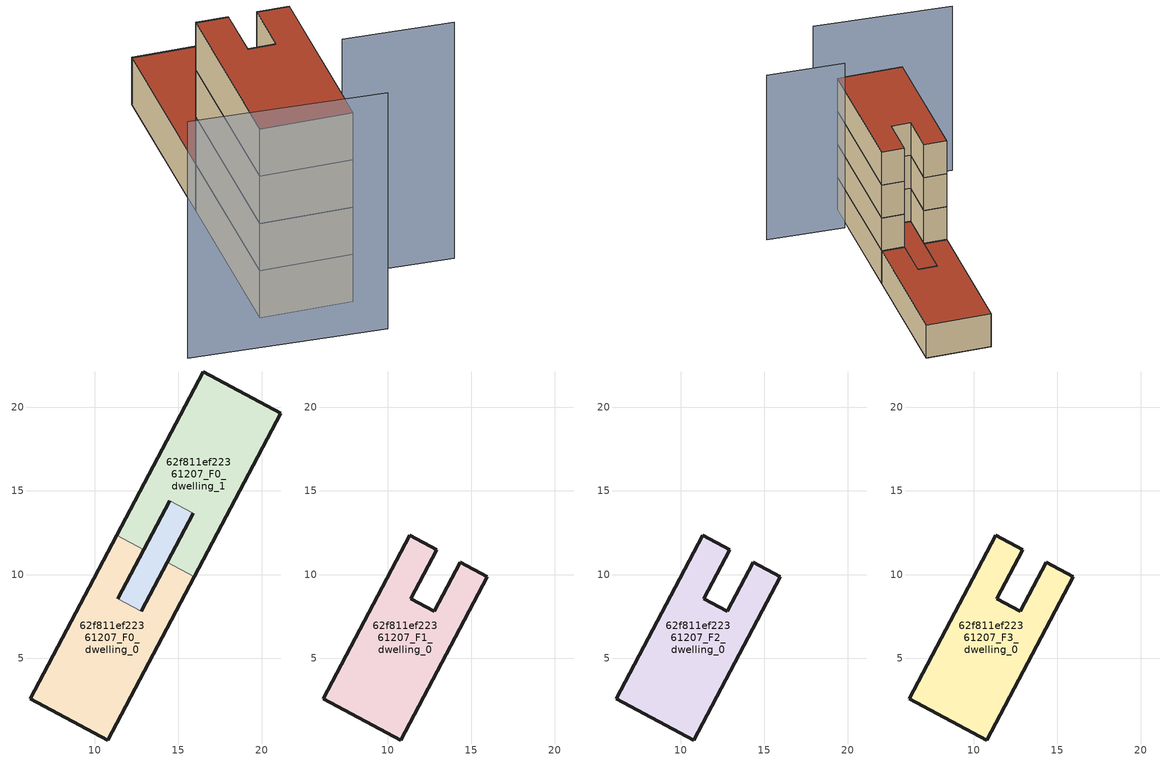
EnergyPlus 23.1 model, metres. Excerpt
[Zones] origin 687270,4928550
62f811ef22361207_F0_dwelling_0
 floor ground (EU_floor_Construction): 10.79,0.12 15.96,9.88 14.34,10.74 12.79,7.82 11.4,8.55 12.95,11.48 11.32,12.34 6.15,2.58 z0
 wall outside (EU_wall_Construction): 12.95,11.48 11.4,8.55 / 12.79,7.82 14.34,10.74 / 15.96,9.88 10.79,0.12 6.15,2.58 11.32,12.34 z0:3
 wall to 62f811ef22361207_F0_circulation (EU_wall_Construction): 11.4,8.55 12.79,7.81 z0:3
 wall to 62f811ef22361207_F0_dwelling_1 (EU_wall_Construction): 14.34,10.74 15.96,9.88 / 11.32,12.34 12.95,11.48 z0:3
62f811ef22361207_F0_dwelling_1
 floor ground (EU_floor_Construction): 15.96,9.88 21.13,19.65 16.49,22.1 11.32,12.34 12.95,11.48 14.5,14.41 15.89,13.67 14.34,10.74 z0
 wall outside (EU_wall_Construction): 14.34,10.74 15.89,13.67 / 14.5,14.41 12.95,11.48 / 11.32,12.34 16.49,22.1 21.13,19.65 15.96,9.88 z0:3
 wall to 62f811ef22361207_F0_circulation (EU_wall_Construction): 15.89,13.67 14.5,14.41 z0:3
 roof outside (EU_roof_Construction): 21.13,19.65 15.96,9.88 14.34,10.74 15.89,13.67 14.5,14.41 12.95,11.48 11.32,12.34 16.49,22.1 z3
62f811ef22361207_F0_circulation
 floor ground (EU_floor_Construction): 12.79,7.82 15.89,13.67 14.5,14.41 11.4,8.55 z0
 wall outside (EU_wall_Construction): 11.4,8.55 14.5,14.41 / 15.89,13.67 12.79,7.82 z0:3
 roof outside (EU_roof_Construction): 15.89,13.67 12.79,7.82 11.4,8.55 14.5,14.41 z3
62f811ef22361207_F1_dwelling_0
 floor to 62f811ef22361207_F0_dwelling_0 (EU_floor_Construction): 10.79,0.12 15.96,9.88 14.34,10.74 12.79,7.82 11.4,8.55 12.95,11.48 11.32,12.34 6.15,2.58 z3
 wall outside (EU_wall_Construction): 12.95,11.48 11.4,8.55 12.79,7.82 14.34,10.74 15.96,9.88 10.79,0.12 6.15,2.58 11.32,12.34 12.95,11.48 z3:6
62f811ef22361207_F2_dwelling_0
 floor to 62f811ef22361207_F1_dwelling_0 (EU_floor_Construction): 10.79,0.12 15.96,9.88 14.34,10.74 12.79,7.82 11.4,8.55 12.95,11.48 11.32,12.34 6.15,2.58 z6
 wall outside (EU_wall_Construction): 12.95,11.48 11.4,8.55 12.79,7.82 14.34,10.74 15.96,9.88 10.79,0.12 6.15,2.58 11.32,12.34 12.95,11.48 z6:9
62f811ef22361207_F3_dwelling_0
 floor to 62f811ef22361207_F2_dwelling_0 (EU_floor_Construction): 10.79,0.12 15.96,9.88 14.34,10.74 12.79,7.82 11.4,8.55 12.95,11.48 11.32,12.34 6.15,2.58 z9
 wall outside (EU_wall_Construction): 12.95,11.48 11.4,8.55 12.79,7.82 14.34,10.74 15.96,9.88 10.79,0.12 6.15,2.58 11.32,12.34 12.95,11.48 z9:12
 roof outside (EU_roof_Construction): 14.34,10.74 15.96,9.88 10.79,0.12 6.15,2.58 11.32,12.34 12.95,11.48 11.4,8.55 12.79,7.82 z12
shading: 12.24,2.34 17.6,-0.79 / 0.66,2.61 10.16,-3.05 z0:15
[Building]
EU S2 Campaign: North Axis=0; Terrain=City; Solar Distribution=FullExterior
[Site:Location]
Bologna: Latitude=44.5; Longitude=11.25; Time Zone=1; Elevation=37
[SizingPeriod:WeatherFileDays]
AnnualSizingPeriod: Begin Month=1; Begin Day of Month=1; End Month=12; End Day of Month=31; Day of Week for Start Day=Monday; Use Weather File Daylight Saving Period=No; Use Weather File Rain and Snow Indicators=No
[MATERIAL]
EU_InternalMass_Material: Roughness=MediumRough; Thickness=0.1; Conductivity=1; Density=1800; Specific Heat=900; Thermal Absorptance=0.9; Solar Absorptance=0.7; Visible Absorptance=0.7
[MATERIAL:NOMASS] Roughness=MediumRough; Thermal Absorptance=0.9; Solar Absorptance=0.7; Visible Absorptance=0.7
Name | Thermal Resistance
EU_wall_NoMass | 0.937881
EU_roof_NoMass | 0.548572
EU_floor_NoMass | 0.71348
[CONSTRUCTION]
EU_wall_Construction: EU_wall_NoMass
EU_roof_Construction: EU_roof_NoMass
EU_floor_Construction: EU_floor_NoMass
EU_InternalMass_Construction: EU_InternalMass_Material
[ZONE] Type=1; Multiplier=1; Ceiling Height=autocalculate; Floor Area=autocalculate; Part of Total Floor Area=Yes
Name | Volume
62f811ef22361207_F0_dwelling_0 | 158.298
62f811ef22361207_F1_dwelling_0; 62f811ef22361207_F2_dwelling_0; 62f811ef22361207_F3_dwelling_0 | 158.297
62f811ef22361207_F0_dwelling_1 | 158.28
62f811ef22361207_F0_circulation | 31.3022
[INTERNALMASS] Construction=EU_InternalMass_Construction
Name | Zone or ZoneList | Surface Area
62f811ef22361207_F0_dwelling_0_EU_InternalMass | 62f811ef22361207_F0_dwelling_0 | 52.765
62f811ef22361207_F0_dwelling_1_EU_InternalMass | 62f811ef22361207_F0_dwelling_1 | 52.765
62f811ef22361207_F1_dwelling_0_EU_InternalMass | 62f811ef22361207_F1_dwelling_0 | 115.799
62f811ef22361207_F2_dwelling_0_EU_InternalMass | 62f811ef22361207_F2_dwelling_0 | 115.799
62f811ef22361207_F3_dwelling_0_EU_InternalMass | 62f811ef22361207_F3_dwelling_0 | 115.799
[OTHEREQUIPMENT] Fuel Type=Electricity; Design Level Calculation Method=Watts/Area; Power per Zone Floor Area=1; Fraction Latent=0; Fraction Radiant=0; Fraction Lost=0; Carbon Dioxide Generation Rate=0; EndUse Subcategory=EU_Step8_InternalGains
Name | Zone or ZoneList or Space or SpaceList | Schedule
EU_Step8_InternalGain_62f811ef22361207_F0_dwelling_0_f000 | 62f811ef22361207_F0_dwelling_0 | EU_Step8_GainSchedule_62f811ef22361207_F0_dwelling_0_f000
EU_Step8_InternalGain_62f811ef22361207_F0_dwelling_1_f000 | 62f811ef22361207_F0_dwelling_1 | EU_Step8_GainSchedule_62f811ef22361207_F0_dwelling_1_f000
EU_Step8_InternalGain_62f811ef22361207_F1_dwelling_0_f000 | 62f811ef22361207_F1_dwelling_0 | EU_Step8_GainSchedule_62f811ef22361207_F1_dwelling_0_f000
EU_Step8_InternalGain_62f811ef22361207_F2_dwelling_0_f000 | 62f811ef22361207_F2_dwelling_0 | EU_Step8_GainSchedule_62f811ef22361207_F2_dwelling_0_f000
EU_Step8_InternalGain_62f811ef22361207_F3_dwelling_0_f000 | 62f811ef22361207_F3_dwelling_0 | EU_Step8_GainSchedule_62f811ef22361207_F3_dwelling_0_f000
[ZONEINFILTRATION:DESIGNFLOWRATE]
EU_Circulation_Infiltration_62f811ef22361207_F0_circulation: Zone or ZoneList or Space or SpaceList=62f811ef22361207_F0_circulation; Schedule=EU_AlwaysOn; Design Flow Rate Calculation Method=Flow/Area; Flow Rate per Floor Area=0.0005; Constant Term Coefficient=1; Temperature Term Coefficient=0; Velocity Term Coefficient=0; Velocity Squared Term Coefficient=0
[ZONEVENTILATION:DESIGNFLOWRATE] Schedule=EU_AlwaysOn; Design Flow Rate Calculation Method=AirChanges/Hour; Air Changes per Hour=0.687892; Ventilation Type=Natural; Fan Pressure Rise=0; Fan Total Efficiency=1; Constant Term Coefficient=1; Temperature Term Coefficient=0; Velocity Term Coefficient=0; Velocity Squared Term Coefficient=0; Minimum Indoor Temperature=-100; Maximum Indoor Temperature=100; Delta Temperature=-100; Minimum Outdoor Temperature=-100; Maximum Outdoor Temperature=100; Maximum Wind Speed=40
Name | Zone or ZoneList or Space or SpaceList
EU_ConstantAir_62f811ef22361207_F0_dwelling_0 | 62f811ef22361207_F0_dwelling_0
EU_ConstantAir_62f811ef22361207_F0_dwelling_1 | 62f811ef22361207_F0_dwelling_1
EU_ConstantAir_62f811ef22361207_F1_dwelling_0 | 62f811ef22361207_F1_dwelling_0
EU_ConstantAir_62f811ef22361207_F2_dwelling_0 | 62f811ef22361207_F2_dwelling_0
EU_ConstantAir_62f811ef22361207_F3_dwelling_0 | 62f811ef22361207_F3_dwelling_0
[HVACTEMPLATE:THERMOSTAT] Constant Heating Setpoint=20; Constant Cooling Setpoint=50
EU_HeatOnly_62f811ef22361207_F0_dwelling_0; EU_HeatOnly_62f811ef22361207_F0_dwelling_1; EU_HeatOnly_62f811ef22361207_F1_dwelling_0; EU_HeatOnly_62f811ef22361207_F2_dwelling_0; EU_HeatOnly_62f811ef22361207_F3_dwelling_0
[HVACTEMPLATE:ZONE:IDEALLOADSAIRSYSTEM] System Availability Schedule=EU_AlwaysOn; Maximum Heating Supply Air Temperature=50; Minimum Cooling Supply Air Temperature=13; Maximum Heating Supply Air Humidity Ratio=0.0156; Minimum Cooling Supply Air Humidity Ratio=0.0077; Heating Limit=NoLimit; Cooling Limit=NoLimit; Heating Availability Schedule=EU_AlwaysOn; Cooling Availability Schedule=EU_CoolingOff; Dehumidification Control Type=ConstantSensibleHeatRatio; Cooling Sensible Heat Ratio=0.7; Dehumidification Setpoint=60; Humidification Control Type=None; Humidification Setpoint=30; Outdoor Air Method=None; Outdoor Air Flow Rate per Person=0.00944; Outdoor Air Flow Rate per Zone Floor Area=0; Outdoor Air Flow Rate per Zone=0; Demand Controlled Ventilation Type=None; Outdoor Air Economizer Type=NoEconomizer; Heat Recovery Type=None; Sensible Heat Recovery Effectiveness=0.7; Latent Heat Recovery Effectiveness=0.65
Name | Template Thermostat
62f811ef22361207_F0_dwelling_0 | EU_HeatOnly_62f811ef22361207_F0_dwelling_0
62f811ef22361207_F0_dwelling_1 | EU_HeatOnly_62f811ef22361207_F0_dwelling_1
62f811ef22361207_F1_dwelling_0 | EU_HeatOnly_62f811ef22361207_F1_dwelling_0
62f811ef22361207_F2_dwelling_0 | EU_HeatOnly_62f811ef22361207_F2_dwelling_0
62f811ef22361207_F3_dwelling_0 | EU_HeatOnly_62f811ef22361207_F3_dwelling_0
[SIZING:ZONE] Zone Cooling Design Supply Air Temperature Input Method=SupplyAirTemperature; Zone Cooling Design Supply Air Temperature=13; Zone Heating Design Supply Air Temperature Input Method=SupplyAirTemperature; Zone Heating Design Supply Air Temperature=50; Zone Cooling Design Supply Air Humidity Ratio=0.008; Zone Heating Design Supply Air Humidity Ratio=0.008; Cooling Design Air Flow Method=DesignDay; Cooling Design Air Flow Rate=0; Cooling Minimum Air Flow per Zone Floor Area=0.000762; Cooling Minimum Air Flow=0; Cooling Minimum Air Flow Fraction=0.2; Heating Design Air Flow Method=DesignDay; Heating Design Air Flow Rate=0; Heating Maximum Air Flow per Zone Floor Area=0.002032; Heating Maximum Air Flow=0.141576; Heating Maximum Air Flow Fraction=0.3; Account for Dedicated Outdoor Air System=No; Dedicated Outdoor Air System Control Strategy=NeutralSupplyAir; Dedicated Outdoor Air Low Setpoint Temperature for Design=autosize; Dedicated Outdoor Air High Setpoint Temperature for Design=autosize; Zone Load Sizing Method=Sensible Load Only No Latent Load; Zone Latent Cooling Design Supply Air Humidity Ratio Input Method=HumidityRatioDifference; Zone Cooling Design Supply Air Humidity Ratio Difference=0.005; Zone Latent Heating Design Supply Air Humidity Ratio Input Method=HumidityRatioDifference; Zone Humidification Design Supply Air Humidity Ratio Difference=0.005
62f811ef22361207_F0_dwelling_0; 62f811ef22361207_F0_dwelling_1; 62f811ef22361207_F1_dwelling_0; 62f811ef22361207_F2_dwelling_0; 62f811ef22361207_F3_dwelling_0
[SCHEDULE:CONSTANT]
Name | Hourly Value
EU_AlwaysOn | 1
EU_CoolingOff | 0
[SCHEDULE:FILE] Column Number=1; Rows to Skip at Top=0; Number of Hours of Data=8760; Column Separator=Comma; Interpolate to Timestep=No; Minutes per Item=60; Adjust Schedule for Daylight Savings=Yes
Name | File
EU_Step8_GainSchedule_62f811ef22361207_F0_dwelling_0_f000 | ../../schedules/62f811ef22361207/62f811ef22361207_F0_dwelling_0_f000_gain.csv
EU_Step8_GainSchedule_62f811ef22361207_F0_dwelling_1_f000 | ../../schedules/62f811ef22361207/62f811ef22361207_F0_dwelling_1_f000_gain.csv
EU_Step8_GainSchedule_62f811ef22361207_F1_dwelling_0_f000 | ../../schedules/62f811ef22361207/62f811ef22361207_F1_dwelling_0_f000_gain.csv
EU_Step8_GainSchedule_62f811ef22361207_F2_dwelling_0_f000 | ../../schedules/62f811ef22361207/62f811ef22361207_F2_dwelling_0_f000_gain.csv
EU_Step8_GainSchedule_62f811ef22361207_F3_dwelling_0_f000 | ../../schedules/62f811ef22361207/62f811ef22361207_F3_dwelling_0_f000_gain.csv
